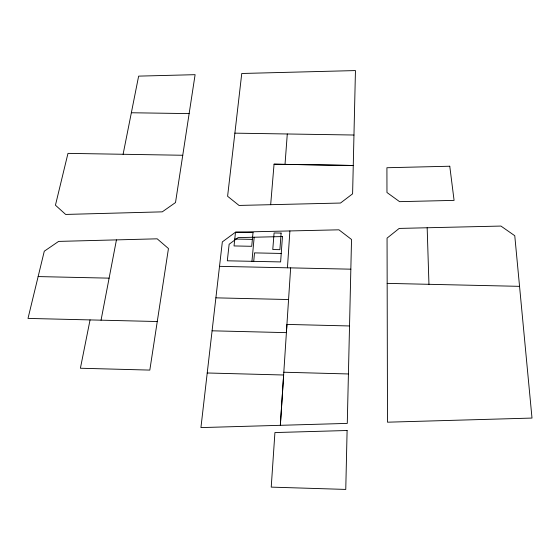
<?xml version="1.0" encoding="UTF-8"?>
<svg xmlns="http://www.w3.org/2000/svg" width="560" height="560" viewBox="0 0 560 560"><rect width="100%" height="100%" fill="white"/><g stroke="black" fill="none" stroke-linecap="round" stroke-linejoin="round"><path stroke-width="0.84" d="M353.962 135.023L352.604 193.83L340.487 203.042L239.036 205.436L227.598 196.273L241.759 73.486L355.453 70.574L353.962 135.023L234.864 133.154M287.448 267.792L289.891 230.937M212.086 330.806L286.398 332.64L290.64 267.869M270.669 204.701L274.05 164.185L285.019 164.381L287.287 133.98M253.729 261.359L254.506 252.889L281.232 253.442M251.944 261.317L254.177 237.223M215.887 297.843L222.334 241.906L235.501 232.19L338.933 229.817L351.526 239.484L347.277 423.395L200.928 427.595L215.887 297.843L288.582 299.537M182.756 155.26L175.511 202.552L162.267 211.848L65.66 214.438L55.447 205.205L67.977 153.37L182.756 155.26L195.104 74.676L138.635 76.125L123.102 154.266M101.052 320.173L116.445 239.89M90.055 319.907L80.402 368.242L149.821 370.09L168.455 248.542L157.178 238.819L58.618 241.402L44.282 251.209L28 318.416L157.262 321.531M427.168 227.759L399.189 228.424L387.058 238.126L387.499 422.191L532 418.068L514.766 235.725L500.941 226.065L427.168 227.759L428.953 284.312M131.348 112.756L189.133 113.603M274.05 164.185L353.241 165.473L285.019 164.381M234.773 239.029L252.378 239.386M219.506 266.336L350.84 269.178M38.136 276.577L109.109 278.152M387.163 283.374L519.547 286.342M349.524 325.962L286.937 324.415L280.343 425.32L283.64 375.004L207.228 372.981M283.822 372.225L348.418 373.961M347.102 430.507L345.765 489.426L271.222 487.123L274.925 432.558L347.102 430.507M282.457 236.572L280.616 261.926L227.311 260.799L229.138 244.251L238.119 237.594L282.457 236.572M281.113 233.093L279.888 249.676L272.776 249.529L274.078 232.953L281.113 233.093M253.022 232.54L251.727 246.302L234.038 245.938L235.501 232.19L253.022 232.54M449.764 166.229L386.918 167.734L386.967 192.507L399.581 201.656L454.083 200.382L449.764 166.229"/></g></svg>
